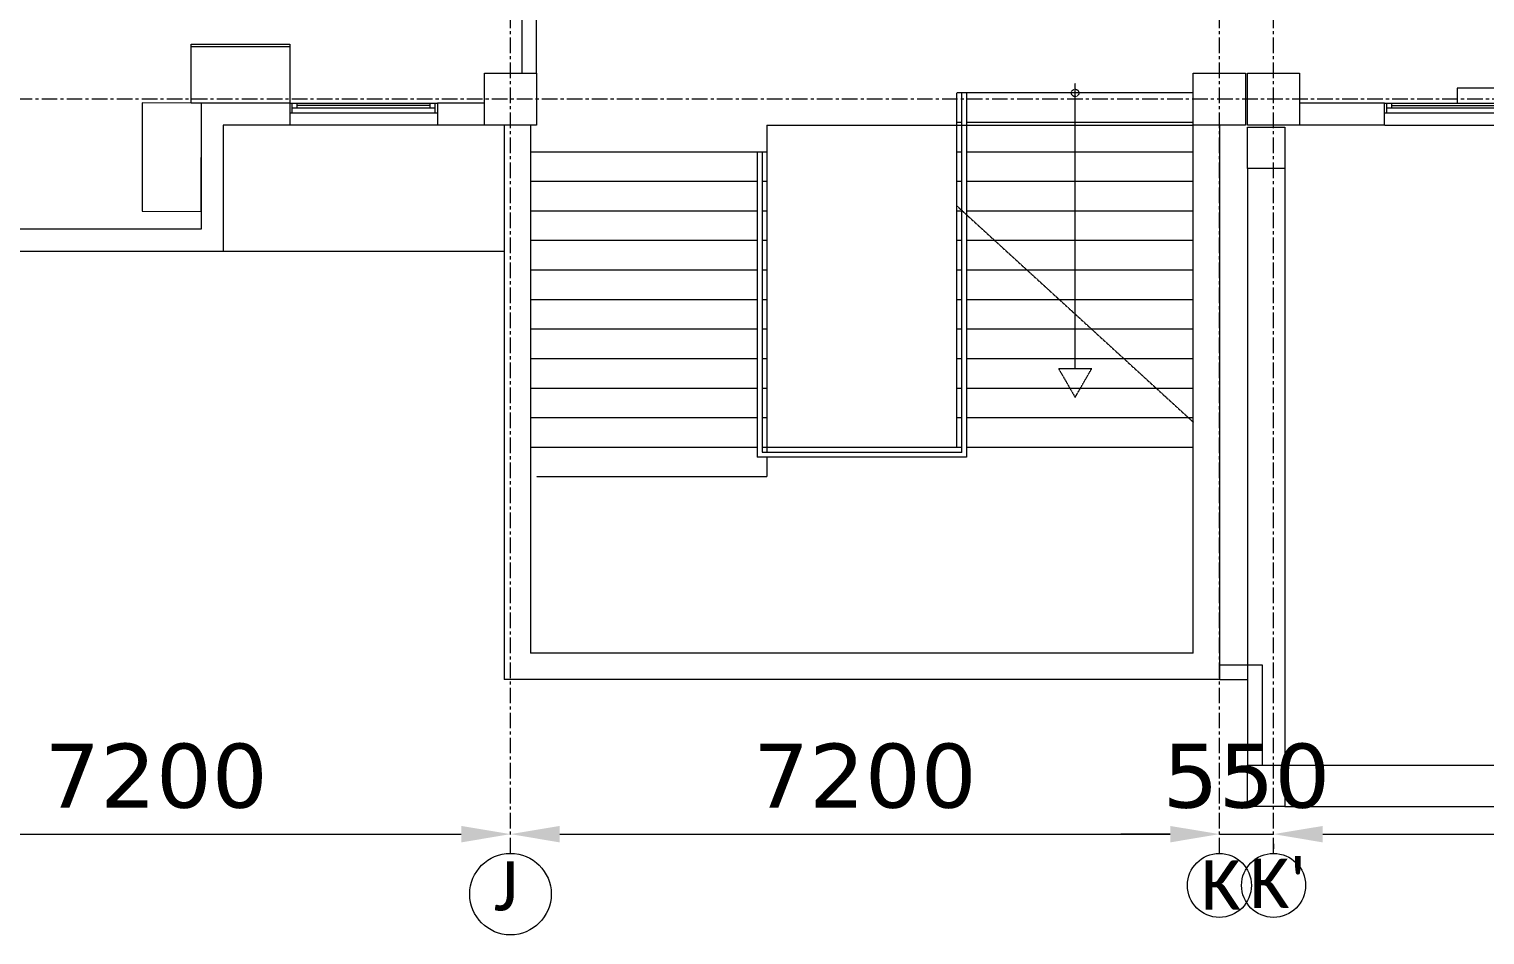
# Model space of a CAD drawing. Header units: millimetres. Extents: x 26027 to 581921, y 7230 to 233891.
# Drawn here: x 511910 to 526695, y 119458 to 128656 of the extents above; entities that cross this region are included whole.
import ezdxf

# ---------------------------------------------------------------- set-up
doc = ezdxf.new("R2010")
doc.units = ezdxf.units.MM
doc.header["$LTSCALE"] = 5
doc.linetypes.add('CENTER', pattern=[50.8, 31.75, -6.35, 6.35, -6.35])
doc.linetypes.add('HIDDEN2', pattern=[0.1875, 0.125, -0.0625])
doc.layers.get('DEFPOINTS').update_dxf_attribs({"color": 252})
for name, color, linetype, lineweight in [('Aluminum', 252, 'Continuous', 5), ('AxisBalloons_2', 252, 'Continuous', 0), ('Dims', 252, 'Continuous', 5), ('Medical Equipment and Furniture', 252, 'Continuous', 0), ('Medical Equipment and Furniture1', 252, 'Continuous', 5), ('Proj', 252, 'HIDDEN2', 5), ('Structure', 252, 'Continuous', 5), ('Text', 252, 'Continuous', 5), ('Tiles', 252, 'Continuous', 5), ('Walls', 252, 'Continuous', 5), ('Wooden Joinery', 252, 'Continuous', 5)]:
    doc.layers.add(name, color=color, linetype=linetype, lineweight=lineweight)
doc.layers.add('axes', color=252, linetype='Continuous')
doc.styles.add('Dimension', font='verdana.ttf')
doc.styles.get("Standard").update_dxf_attribs({"font": 'calibri.ttf'})
doc.dimstyles.new('D500', dxfattribs={"dimtxt": 650, "dimasz": 500, "dimexe": 150, "dimexo": 100, "dimgap": 250, "dimtad": 1, "dimdec": 0, "dimtxsty": 'Dimension', "dimcen": 100, "dimdle": 150, "dimclrd": 250, "dimclre": 250, "dimclrt": 7, "dimadec": 0, "dimazin": 0, "dimtfac": 1, "dimtdec": 0, "dimtmove": 0, "dimatfit": 3, "dimfxl": 1, "dimlwd": 5, "dimlwe": 5, "dimarcsym": 0})

# ---------------------------------------------------------------- blocks, each defined once
blk = doc.blocks.new('CUPBOARD - GLASS TOP - LOCKABLE - 200x100x60')
at = {"layer": 'Medical Equipment and Furniture1'}
blk.add_line((283.182, -205.007, 0), (284.182, -205.007, 0), dxfattribs=at)
at = {"layer": 'Medical Equipment and Furniture1', "elevation": 0}
blk.add_lwpolyline([(284.182, -204.432), (283.182, -204.432), (283.182, -205.032), (284.182, -205.032)], close=True, dxfattribs=at)
blk = doc.blocks.new('*D264')
at = {"layer": 'DEFPOINTS', "color": 0, "transparency": 16777216}
for p in [(509599, 120481), (516799, 120481, 0), (516799, 120481)]:
    blk.add_point(p, dxfattribs=at)
at = {"layer": 'Dims', "color": 250, "linetype": 'Continuous', "lineweight": 5, "transparency": 16777216}
for p, q in [((509599, 120581), (509599, 120631)), ((516799, 120581), (516799, 120631)), ((510099, 120481), (516299, 120481))]:
    blk.add_line(p, q, dxfattribs=at)
at = {"layer": 'Dims', "color": 250, "transparency": 16777216}
for points in [[(510099, 120564), (510099, 120397), (509599, 120481)], [(516299, 120564), (516299, 120397), (516799, 120481)]]:
    blk.add_solid(points, dxfattribs=at)
at = {"layer": 'Dims', "color": 7, "lineweight": 0, "transparency": 16777216, "insert": (513199, 121069), "char_height": 650, "attachment_point": 5, "style": 'Dimension'}
blk.add_mtext('7200', dxfattribs=at)
blk = doc.blocks.new('*D265')
at = {"layer": 'DEFPOINTS', "color": 0, "transparency": 16777216}
for p in [(516799, 120481, 0), (523999, 120481), (523999, 120481)]:
    blk.add_point(p, dxfattribs=at)
at = {"layer": 'Dims', "color": 250, "linetype": 'Continuous', "lineweight": 5, "transparency": 16777216}
for p, q in [((516799, 120581), (516799, 120631)), ((523999, 120581), (523999, 120631)), ((517299, 120481), (523499, 120481))]:
    blk.add_line(p, q, dxfattribs=at)
at = {"layer": 'Dims', "color": 250, "transparency": 16777216}
for points in [[(517299, 120564), (517299, 120397), (516799, 120481)], [(523499, 120564), (523499, 120397), (523999, 120481)]]:
    blk.add_solid(points, dxfattribs=at)
at = {"layer": 'Dims', "color": 7, "lineweight": 0, "transparency": 16777216, "insert": (520399, 121069), "char_height": 650, "attachment_point": 5, "style": 'Dimension'}
blk.add_mtext('7200', dxfattribs=at)
blk = doc.blocks.new('*D266')
at = {"layer": 'DEFPOINTS', "color": 0, "transparency": 16777216}
for p in [(531748, 121872), (524549, 120481), (531748, 120481)]:
    blk.add_point(p, dxfattribs=at)
at = {"layer": 'Dims', "color": 250, "linetype": 'Continuous', "lineweight": 5, "transparency": 16777216}
for p, q in [((531748, 121772), (531748, 120331)), ((524549, 120581), (524549, 120631)), ((525049, 120481), (531248, 120481))]:
    blk.add_line(p, q, dxfattribs=at)
at = {"layer": 'Dims', "color": 250, "transparency": 16777216}
for points in [[(525049, 120564), (525049, 120397), (524549, 120481)], [(531248, 120564), (531248, 120397), (531748, 120481)]]:
    blk.add_solid(points, dxfattribs=at)
at = {"layer": 'Dims', "color": 7, "lineweight": 0, "transparency": 16777216, "insert": (528148, 121069), "char_height": 650, "attachment_point": 5, "style": 'Dimension'}
blk.add_mtext('7199', dxfattribs=at)
blk = doc.blocks.new('*D500')
at = {"layer": 'DEFPOINTS', "color": 0, "transparency": 16777216}
for p in [(523999, 120481, 0), (524549, 120481, 0), (524549, 120481)]:
    blk.add_point(p, dxfattribs=at)
at = {"layer": 'Dims', "color": 250, "linetype": 'Continuous', "lineweight": 5, "transparency": 16777216}
for p, q in [((523999, 120581), (523999, 120631)), ((523499, 120481), (522999, 120481)), ((523999, 120481), (524549, 120481)), ((524549, 120381), (524549, 120331)), ((525049, 120481), (525549, 120481))]:
    blk.add_line(p, q, dxfattribs=at)
at = {"layer": 'Dims', "color": 250, "transparency": 16777216}
for points in [[(523499, 120564), (523499, 120397), (523999, 120481)], [(525049, 120564), (525049, 120397), (524549, 120481)]]:
    blk.add_solid(points, dxfattribs=at)
at = {"layer": 'Dims', "color": 7, "lineweight": 0, "transparency": 16777216, "insert": (524274, 121069), "char_height": 650, "attachment_point": 5, "style": 'Dimension'}
blk.add_mtext('550', dxfattribs=at)

msp = doc.modelspace()

# ---------------------------------------------------------------- linework, layer by layer
at = {"layer": 'Aluminum'}
for p, q in [((514557.4, 127905.3, 0), (516057.4, 127905.3, 0)), ((514582.4, 127805.3, 4.7), (514582.4, 127905.3, 4.7)), ((514632.4, 127855.3, 4.7), (514632.4, 127905.3, 4.7)), ((515982.4, 127855.3, 4.7), (515982.4, 127905.3, 4.7)), ((516032.4, 127805.3, 4.7), (516032.4, 127905.3, 4.7)), ((525674.9, 127905.3, 0), (528024.9, 127905.3, 0)), ((525699.9, 127805.3, 0), (525699.9, 127905.3, 0)), ((525749.9, 127855.3, 0), (525749.9, 127905.3, 0)), ((514557.4, 127805.3, 0), (516057.4, 127805.3, 0)), ((514582.4, 127855.3, 4.7), (516032.4, 127855.3, 4.7)), ((515982.4, 127880.3, 4.7), (514632.4, 127880.3, 4.7)), ((525674.9, 127805.3, 0), (528024.9, 127805.3, 0)), ((525699.9, 127855.3, 0), (527999.9, 127855.3, 0)), ((525749.9, 127880.3, 0), (527949.9, 127880.3, 0))]:
    msp.add_line(p, q, dxfattribs=at)
at = {"layer": 'axes', "linetype": 'CENTER', "lineweight": 0}
for p, q in [((516798.8, 120285.6, 0), (516798.8, 205820.3, 0)), ((523998.8, 120285.6, 0), (523998.8, 205820.3, 0)), ((524548.8, 120285.6, 0), (524548.8, 205820.3, 0)), ((581030.5, 127945.3, 2.4), (449113.3, 127945.3, 2.4))]:
    msp.add_line(p, q, dxfattribs=at)
at = {"layer": 'AxisBalloons_2'}
for centre, radius in [((516798.8, 119871.7, 0), 413.9), ((523998.8, 119960.6, 0), 325), ((524548.8, 119960.6, 0), 325)]:
    msp.add_circle(centre, radius, dxfattribs=at)
at = {"layer": 'Medical Equipment and Furniture', "elevation": 0}
msp.add_lwpolyline([(513659.5, 127905.3), (513059.5, 127906.5), (513057.2, 126806.5), (513657.2, 126805.3)], close=True, dxfattribs=at)
at = {"layer": 'Proj'}
for p, q in [((521333.8, 126859.8, 0), (521333.8, 128008, 0)), ((523733.8, 128008, 0), (521333.8, 128008, 0)), ((521383.8, 126814.1, 0), (521383.8, 128008, 0)), ((521433.8, 126768.3, 0), (521433.8, 128008, 0)), ((516057.4, 127680.3, 0), (514557.4, 127680.3, 0)), ((519403.8, 127680.3, 0), (519403.8, 124358, 0)), ((519403.8, 127680.3, 0), (523733.8, 127680.3, 0)), ((521383.8, 127708, 0), (521333.8, 127708, 0)), ((523733.8, 127708, 0), (521433.8, 127708, 0)), ((525674.9, 127680.3, 0), (528024.9, 127680.3, 0)), ((519403.8, 127408, 0), (517003.8, 127408, 0)), ((519303.8, 127408, 0), (519303.8, 124308, 0)), ((519353.8, 127408, 0), (519353.8, 124358, 0)), ((521383.8, 127408, 0), (521333.8, 127408, 0)), ((523733.8, 127408, 0), (521433.8, 127408, 0)), ((524283.8, 127240.3, 0), (524283.8, 121180.3, 0)), ((524663.8, 127240.3, 0), (524663.8, 121180.3, 0)), ((519303.8, 127108, 0), (517003.8, 127108, 0)), ((519403.8, 127108, 0), (519353.8, 127108, 0)), ((521383.8, 127108, 0), (521333.8, 127108, 0)), ((523733.8, 127108, 0), (521433.8, 127108, 0)), ((521333.8, 124408, 0), (521333.8, 126859.8, 0)), ((521333.8, 126859.8, 2.8), (523733.8, 124664.7, -0.6)), ((519303.8, 126808, 0), (517003.8, 126808, 0)), ((519403.8, 126808, 0), (519353.8, 126808, 0)), ((521383.8, 126808, 0), (521333.8, 126808, 0)), ((521383.8, 124358, 0), (521383.8, 126808, 0)), ((523733.8, 126808, 0), (521433.8, 126808, 0)), ((521433.8, 124308, 0), (521433.8, 126768.3, 0)), ((519303.8, 126508, 0), (517003.8, 126508, 0)), ((519403.8, 126508, 0), (519353.8, 126508, 0)), ((521383.8, 126508, 0), (521333.8, 126508, 0)), ((521718.4, 126508, 0), (521433.8, 126508, 0)), ((523733.8, 126508, 0), (521718.4, 126508, 0)), ((519303.8, 126208, 0), (517003.8, 126208, 0)), ((519403.8, 126208, 0), (519353.8, 126208, 0)), ((521383.8, 126208, 0), (521333.8, 126208, 0)), ((522046.4, 126208, 0), (521433.8, 126208, 0)), ((523733.8, 126208, 0), (522046.4, 126208, 0)), ((519303.8, 125908, 0), (517003.8, 125908, 0)), ((519403.8, 125908, 0), (519353.8, 125908, 0)), ((521383.8, 125908, 0), (521333.8, 125908, 0)), ((522374.4, 125908, 0), (521433.8, 125908, 0)), ((523733.8, 125908, 0), (522374.4, 125908, 0)), ((519303.8, 125608, 0), (517003.8, 125608, 0)), ((519403.8, 125608, 0), (519353.8, 125608, 0)), ((521383.8, 125608, 0), (521333.8, 125608, 0)), ((522702.4, 125608, 0), (521433.8, 125608, 0)), ((523733.8, 125608, 0), (522702.4, 125608, 0)), ((519303.8, 125308, 0), (517003.8, 125308, 0)), ((519403.8, 125308, 0), (519353.8, 125308, 0)), ((521383.8, 125308, 0), (521333.8, 125308, 0)), ((523030.4, 125308, 0), (521433.8, 125308, 0)), ((523733.8, 125308, 0), (523030.4, 125308, 0)), ((519303.8, 125008, 0), (517003.8, 125008, 0)), ((519403.8, 125008, 0), (519353.8, 125008, 0)), ((521383.8, 125008, 0), (521333.8, 125008, 0)), ((523358.4, 125008, 0), (521433.8, 125008, 0)), ((523733.8, 125008, 0), (523358.4, 125008, 0)), ((519303.8, 124708, 0), (517003.8, 124708, 0)), ((519403.8, 124708, 0), (519353.8, 124708, 0)), ((521383.8, 124708, 0), (521333.8, 124708, 0)), ((523686.4, 124708, 0), (521433.8, 124708, 0)), ((523733.8, 124708, 0), (523686.4, 124708, 0)), ((519303.8, 124408, 0), (517003.8, 124408, 0)), ((521383.8, 124408, 0), (519353.8, 124408, 0)), ((521383.8, 124358, 0), (519353.8, 124358, 0)), ((523733.8, 124408, 0), (521433.8, 124408, 0)), ((521433.8, 124308, 0), (519303.8, 124308, 0)), ((519403.8, 124308, 0), (519403.8, 124108, 0)), ((519403.8, 124108, 0), (517063.8, 124108, 0)), ((524663.8, 121180.3, 0), (531633.8, 121180.3, 0)), ((524663.8, 120760.3, 0), (531633.8, 120760.3, 0))]:
    msp.add_line(p, q, dxfattribs=at)
at = {"layer": 'Proj', "elevation": 2.4}
msp.add_lwpolyline([(522533.8, 125208), (522533.8, 128108)], dxfattribs=at)
at = {"layer": 'Proj'}
msp.add_lwpolyline([(513881, 126400.3), (516733.8, 126400.3)], dxfattribs=at)
at = {"layer": 'Proj', "elevation": 0}
msp.add_lwpolyline([(522533.8, 124916.5), (522702, 125208), (522365.5, 125208)], close=True, dxfattribs=at)
at = {"layer": 'Proj'}
msp.add_circle((522533.8, 128008, 0), 37.5, dxfattribs=at)
at = {"layer": 'Structure', "elevation": 0}
for points in [[(516533.8, 128210.3), (517063.8, 128210.3), (517063.8, 127680.3), (516533.8, 127680.3)], [(523733.8, 128210.3), (524263.8, 128210.3), (524263.8, 127680.3), (523733.8, 127680.3)], [(524283.8, 128210.3), (524813.8, 128210.3), (524813.8, 127680.3), (524283.8, 127680.3)], [(524283.8, 127660.3), (524663.8, 127660.3), (524663.8, 127240.3), (524283.8, 127240.3)], [(524283.8, 121180.3), (524663.8, 121180.3), (524663.8, 120760.3), (524283.8, 120760.3)]]:
    msp.add_lwpolyline(points, close=True, dxfattribs=at)
at = {"layer": 'Tiles', "elevation": 0}
for points in [[(524003.8, 122200.3), (524433.8, 122200.3), (524433.8, 121180.3)], [(524003.8, 122050.3), (524283.8, 122050.3), (524283.8, 121180.3)]]:
    msp.add_lwpolyline(points, dxfattribs=at)
at = {"layer": 'Walls'}
for p, q in [((517063.8, 128210.3, 0), (517063.8, 130750.3, 0)), ((516913.8, 130600.3, 0), (516913.8, 128210.3, 0)), ((514557.4, 127905.3, 0), (513656, 127905.3, 0)), ((513656, 127905.3), (513656, 126625.3)), ((513656, 127905.3), (513656, 126625.3)), ((514557.4, 127905.3, 0), (514557.4, 127680.3, 0)), ((516533.8, 127905.3, 0), (516057.4, 127905.3, 0)), ((516057.4, 127905.3, 0), (516057.4, 127680.3, 0)), ((525674.9, 127905.3, 0), (524813.8, 127905.3, 0)), ((525674.9, 127680.3, 0), (525674.9, 127905.3, 0)), ((513881, 127680.3, 0), (513881, 126400.3, 0)), ((514557.4, 127680.3, 0), (513881, 127680.3, 0)), ((516533.8, 127680.3, 0), (516057.4, 127680.3, 0)), ((516733.8, 127680.3, 0), (516733.8, 122050.3, 0)), ((517003.8, 127680.3, 0), (517003.8, 122320.3, 0)), ((523733.8, 122320.3, 0), (523733.8, 127680.3, 0)), ((524003.8, 122050.3, 0), (524003.8, 127680.3, 0)), ((525674.9, 127680.3, 0), (524813.8, 127680.3, 0)), ((513656, 126625.3), (511764.2, 126625.3)), ((511764.2, 126400.3), (513881, 126400.3)), ((523733.8, 122320.3, 0), (517003.8, 122320.3, 0)), ((524003.8, 122050.3, 0), (516733.8, 122050.3, 0))]:
    msp.add_line(p, q, dxfattribs=at)
at = {"layer": 'Wooden Joinery', "linetype": 'HIDDEN2', "elevation": 0}
msp.add_lwpolyline([(531254.9, 127905.3), (531254.9, 128055.3), (526414.9, 128055.3), (526414.9, 127905.3)], dxfattribs=at)

# ---------------------------------------------------------------- block references
at = {"layer": 'Medical Equipment and Furniture', "xscale": -1000, "yscale": 1000, "zscale": 1000, "rotation": 180}
msp.add_blockref('CUPBOARD - GLASS TOP - LOCKABLE - 200x100x60', (230375.4, -76527.2, 0), dxfattribs=at)

# ---------------------------------------------------------------- texts
at = {"layer": 'Text', "char_height": 500, "attachment_point": 1}
for s, insert in [('J', (516627.9, 120205.5, 0)), ('K', (523810.8, 120214, 0)), ("K'", (524305.1, 120232.2, 0))]:
    msp.add_mtext_dynamic_manual_height_columns(s, width=500, gutter_width=1, heights=[0], dxfattribs=dict(at, insert=insert))

# ---------------------------------------------------------------- dimensions: what is measured, and where the dimension line sits
at = {"layer": 'Dims', "lineweight": 0}
for base, p1, p2, picture, middle in [((531747.7, 120480.8, 0), (524548.8, 120480.8, 0), (531747.7, 121871.6, 0), '*D266', (528148.2, 121068.6, 0)), ((516798.8, 120480.8, 0), (509599.2, 120480.8, 0), (516798.8, 120480.8, 0), '*D264', (513199, 121069.3, 0)), ((523998.8, 120480.8, 0), (516798.8, 120480.8, 0), (523998.8, 120480.8, 0), '*D265', (520398.8, 121069.3, 0))]:
    dim = msp.add_linear_dim(base=base, p1=p1, p2=p2, dimstyle='D500', dxfattribs=at)
    dim.commit()
    dim.dimension.update_dxf_attribs({"geometry": picture, "text_midpoint": middle})
dim = msp.add_linear_dim(base=(524548.8, 120480.8), p1=(523998.8, 120480.8, 0), p2=(524548.8, 120480.8, 0), dimstyle='D500', dxfattribs=at)
dim.commit()
dim.dimension.update_dxf_attribs({"geometry": '*D500', "text_midpoint": (524273.8, 120480.8), "dimtype": 160})

doc.saveas('drawing.dxf')
